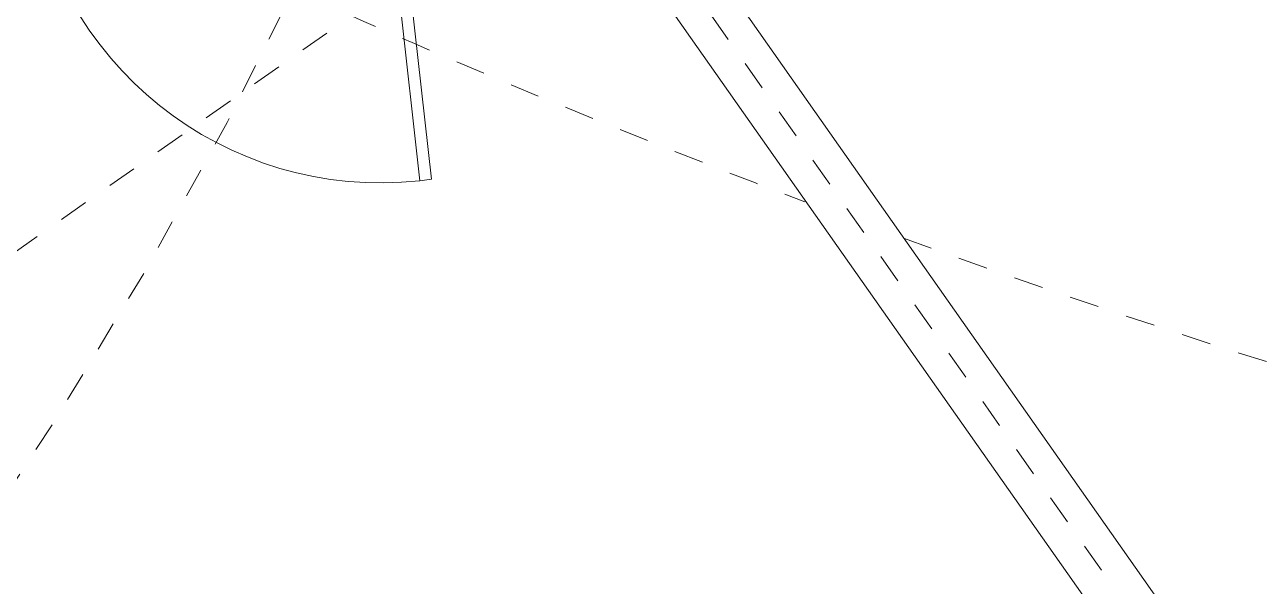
# Model space of a CAD drawing. Extents: x 274235 to 276654, y 142848 to 144425.
# Drawn here: x 276102.953 to 276107.147, y 143062.951 to 143064.855 of the extents above; entities that cross this region are included whole.
import ezdxf

# ---------------------------------------------------------------- set-up
doc = ezdxf.new("R2010")
doc.units = 0
doc.header["$LTSCALE"] = 1.5
doc.linetypes.add('ACM-G-CENTER', pattern=[50.800000000000004, 31.75, -6.350000000000001, 6.350000000000001, -6.350000000000001])
doc.linetypes.add('Hidden 1_32_', pattern=[1.3890625, 0.7937500000000002, -0.5953125])
doc.layers.get('0').update_dxf_attribs({"linetype": 'CONTINUOUS', "lineweight": 0})
for name, color, linetype, lineweight in [('_ACM-A-DETL', 7, 'CONTINUOUS', 5), ('_ACM-A-DOOR', 1, 'CONTINUOUS', 5), ('_ACM-A-GRID', 3, 'CONTINUOUS', 5), ('_ACM-A-WALL-FULL', 6, 'CONTINUOUS', 13)]:
    doc.layers.add(name, color=color, linetype=linetype, lineweight=lineweight)

# ---------------------------------------------------------------- blocks, each defined once
blk = doc.blocks.new('ACM_Door-Regular-Single - 1323_1200_ S-2217205-F5_Working')
at = {"layer": '_ACM-A-DOOR'}
for p, q in [((-695.0000000000084, 99.99999999999999), (-620.0000000000083, 99.99999999999999)), ((-695.0000000000084, 74.99999999999999), (-695.0000000000084, 99.99999999999999)), ((-620.0000000000083, 99.99999999999999), (-620.0000000000093, -99.99999999999999)), ((619.9999999999918, 99.99999999999999), (694.9999999999918, 99.99999999999999)), ((619.9999999999898, -99.99999999999999), (619.9999999999918, 99.99999999999999)), ((694.9999999999918, 99.99999999999999), (694.9999999999918, 74.99999999999999)), ((-650.00000000001, 74.99999999999999), (-695.0000000000084, 74.99999999999999)), ((-650.0000000000095, -74.99999999999999), (-650.0000000000095, 74.99999999999999)), ((649.9999999999901, 74.99999999999999), (649.9999999999901, -74.99999999999999)), ((694.9999999999918, 74.99999999999999), (649.9999999999901, 74.99999999999999)), ((579.9999999999928, -1220), (579.9999999999928, -20.00000000000209)), ((579.9999999999928, -20.00000000000209), (619.9999999999918, -20.00000000000209)), ((619.9999999999918, -20.00000000000209), (619.9999999999918, -1219.428454762872)), ((-695.0000000000056, -74.99999999999999), (-650.0000000000095, -74.99999999999999)), ((-695.0000000000056, -99.99999999999999), (-695.0000000000056, -74.99999999999999)), ((649.9999999999906, -74.99999999999999), (694.9999999999936, -74.99999999999999)), ((694.9999999999936, -74.99999999999999), (694.9999999999936, -99.99999999999999)), ((-620.0000000000093, -99.99999999999999), (-695.0000000000056, -99.99999999999999)), ((694.9999999999933, -99.99999999999999), (619.9999999999898, -99.99999999999999)), ((579.9999999999928, -1220), (619.9999999999918, -1219.428454762872))]:
    blk.add_line(p, q, dxfattribs=at)
blk.add_arc((579.9999999999928, -20.00000000000006), 1200.000000000001, 180.0000000000001, 269.9999999999997, dxfattribs=at)
blk = doc.blocks.new('5f0512')
at = {"layer": '_ACM-A-DETL', "linetype": 'Hidden 1_32_'}
for centre, radius, start, end in [((-151007.4439850857, -89694.61528068653), 14999.99999999992, 326.5170450389824, 2.163119568202253), ((-129126.9536411413, -64761.59144460852), 29999.99999999986, 253.6989424449717, 259.1846078177436), ((-129126.9536411413, -64761.59144460852), 29999.99999999991, 259.8643826896027, 271.5912329452975)]:
    blk.add_arc(centre, radius, start, end, dxfattribs=at)
at = {"layer": '_ACM-A-GRID', "linetype": 'ACM-G-CENTER'}
for p, q in [((-159431.5794705858, -116924.1770981264), (-105974.3069626391, -63466.90459016978)), ((-131854.4150470983, -96983.7659114491), (-152219.0903452729, -76619.09061327856))]:
    blk.add_line(p, q, dxfattribs=at)
at = {"layer": '_ACM-A-WALL-FULL', "lineweight": 18}
for p, q in [((-129945.2267378954, -98751.5328644166), (-135319.2382749128, -93377.52132739825)), ((-135460.6596311502, -93518.94268363563), (-130086.6480941328, -98892.95422065386))]:
    blk.add_line(p, q, dxfattribs=at)
at = {"layer": '_ACM-A-DOOR', "rotation": 16.26019674062638}
blk.add_blockref('ACM_Door-Regular-Single - 1323_1200_ S-2217205-F5_Working', (-136952.8382539174, -93373.74452450534), dxfattribs=at)

msp = doc.modelspace()

# ---------------------------------------------------------------- block references
at = {"xscale": 0.0009999999999999994, "yscale": 0.001, "zscale": 0.001, "rotation": 350.1075696352769}
msp.add_blockref('5f0512', (276254.5380815538, 143133.931731411), dxfattribs=at)

doc.saveas('drawing.dxf')
